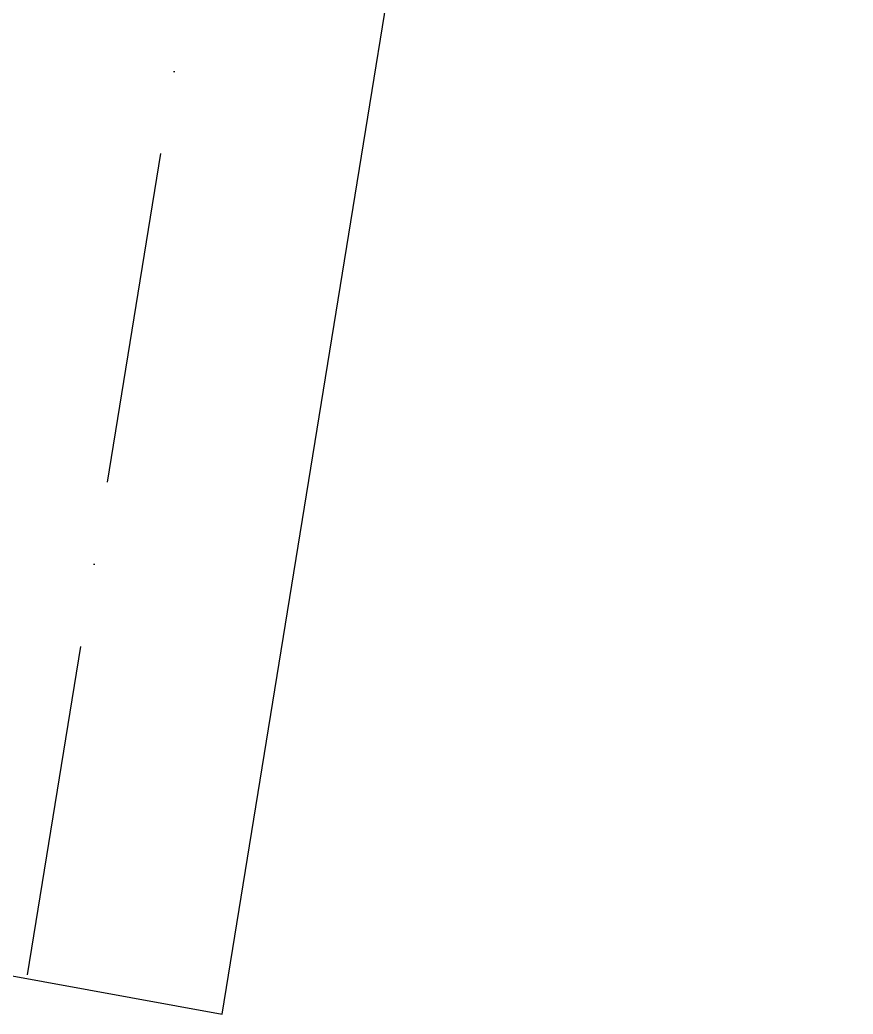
# Model space of a CAD drawing. Header units: millimetres. Extents: x 712192 to 1044287, y 40211 to 168571.
# Drawn here: x 849976 to 865007, y 40211 to 58137 of the extents above; entities that cross this region are included whole.
import ezdxf

# ---------------------------------------------------------------- set-up
doc = ezdxf.new("R2010")
doc.units = ezdxf.units.MM
doc.linetypes.add('ACAD_ISO10W100', pattern=[18, 12, -3, 0, -3])
doc.layers.add('Aceras', color=8, linetype='Continuous')
doc.layers.add('Viales', color=7, linetype='Continuous', lineweight=30)

msp = doc.modelspace()

# ---------------------------------------------------------------- hatches: boundary and pattern name
at = {"layer": 'Aceras'}
h = msp.add_hatch(dxfattribs=at)
h.set_pattern_fill('ANSI37', color=256, scale=71.580675)
h.set_pattern_definition([(45, (270544.93, 3236.83), (-160.7032, 160.7032), []), (135, (270544.93, 3236.83), (-160.7032, -160.7032), [])])
h.paths.add_polyline_path([(757552, 126920, 0.414214), (755563, 127297), (722138, 104533), (722944, 103350)])
h.paths.add_polyline_path([(787790, 143539), (799687, 138960, 0.414214), (798865, 140810), (788304, 144875, 0.319675), (777176, 142017), (764778, 133574, 0.414214), (764401, 131584), (778150, 140948, -0.325822)])
h.paths.add_polyline_path([(824260, 129503), (824297, 129905, 0.335762), (823386, 131373), (810355, 136388, 0.414214), (808504, 135566)])
h.paths.add_polyline_path([(833260, 127573, 0.414214), (831409, 126751), (836939, 124623), (836986, 124935, 0.351854), (836085, 126485)])
h.paths.add_polyline_path([(852012, 118821, -0.378204), (856528, 111652), (854208, 97365, 0.414214), (855850, 98548), (857942, 111422, 0.375958), (852475, 120177), (844825, 123121, 0.414214), (842975, 122299)])
h.paths.add_polyline_path([(854898, 92685, 0.421729), (853678, 94333), (850815, 76534, 0.416122), (852466, 77716)])
h.paths.add_polyline_path([(851021, 68815, 0.414214), (849837, 70458), (847818, 58027), (848044, 58026, 0.369067), (849463, 59228)])

# ---------------------------------------------------------------- linework, layer by layer
at = {"layer": 'Viales'}
msp.add_line((846583, 41494), (853626, 40211), dxfattribs=at)
at = {"layer": 'Viales', "linetype": 'ACAD_ISO10W100', "ltscale": 500}
msp.add_lwpolyline([(850115, 40920), (862465, 116950)], dxfattribs=at)
at = {"layer": 'Viales'}
msp.add_lwpolyline([(853626, 40211), (865007, 110275)], dxfattribs=at)

doc.saveas('drawing.dxf')
